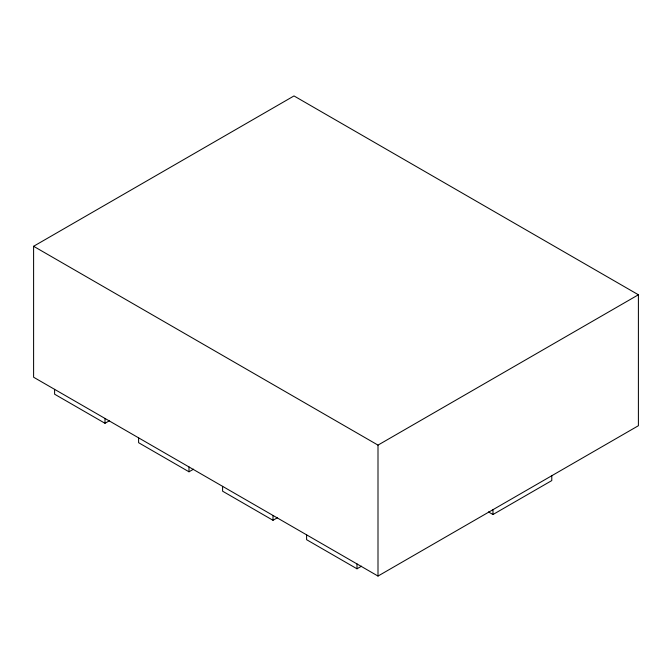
<?xml version="1.0" encoding="UTF-8"?>
<svg xmlns="http://www.w3.org/2000/svg" width="672" height="672" viewBox="0 0 672 672"><rect width="100%" height="100%" fill="white"/><g stroke="black" fill="none" stroke-linecap="round" stroke-linejoin="round"><path stroke-width="1.01" d="M33.6 246.28L294 95.936L638.4 294.773L638.4 425.72L378 576.064L33.6 377.227L33.6 246.28L378 445.116L638.4 294.773M54.6 389.348L54.6 394.195L105 423.293L109.544 420.672M138.6 437.842L138.6 442.697L189 471.794L193.544 469.174M222.6 486.343L222.6 491.19L273 520.288L277.544 517.667M306.6 534.836L306.6 539.692L357 568.789L361.544 566.168M488.477 511.93L492.979 514.525L551.779 480.581L551.779 475.734M492.979 509.678L492.979 514.525M378 445.116L378 576.064M357 563.934L357 568.789M273 515.441L273 520.288M189 466.939L189 471.794M105 418.446L105 423.293"/></g></svg>
